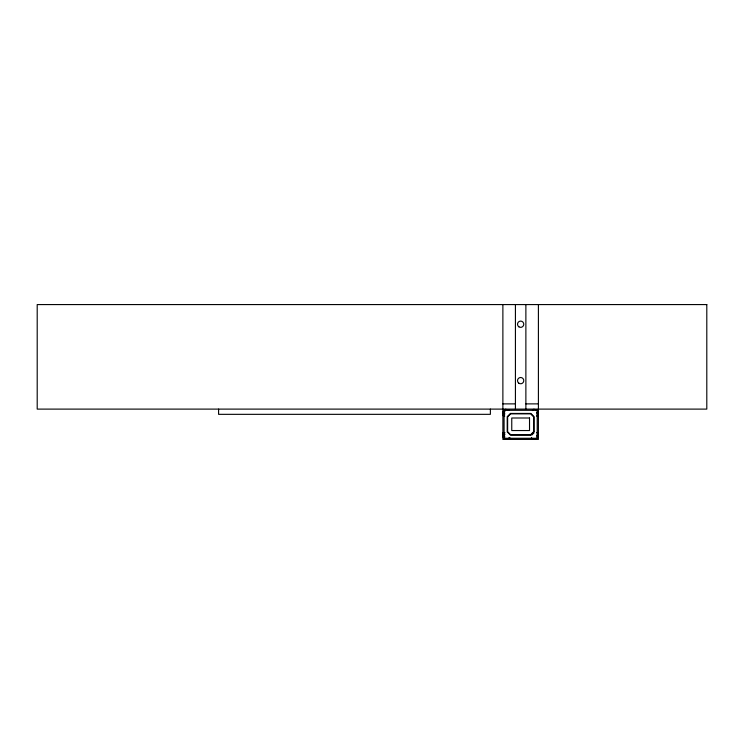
<?xml version="1.0" encoding="UTF-8"?>
<svg xmlns="http://www.w3.org/2000/svg" width="744" height="744" viewBox="0 0 744 744"><rect width="100%" height="100%" fill="white"/><g stroke="black" fill="none" stroke-linecap="round" stroke-linejoin="round"><path stroke-width="1.12" d="M509.342 439.425L509.854 437.528M504.86 432.924L502.972 434.924L504.023 438.43L507.585 439.276L508.84 437.937M532.444 410.595L533.699 409.265L537.261 410.111L538.312 413.608L537.056 414.947M530.667 434.673L533.653 431.687M536.508 416.082L538.405 415.58M502.879 432.962L504.776 432.45M502.879 403.88L515.425 403.88M525.878 403.88L538.405 403.88M532.658 434.673L510.616 434.673L507.631 431.687L507.631 416.854L510.616 413.859L530.667 413.859L533.653 416.854L533.653 433.678M509.045 410.111L505.483 409.265L502.972 411.925L504.023 415.431M532.248 438.43L535.81 439.276L538.312 436.607L537.27 433.101M502.879 415.58L504.776 416.082M536.508 432.45L538.405 432.962M531.43 437.528L531.941 439.425M538.405 304.575L538.405 439.425L502.879 439.425L502.879 304.575M525.878 304.575L525.878 409.107M515.425 304.575L515.425 409.107M490.38 409.107L490.38 414.334L218.587 414.334L218.587 409.107M536.777 435.231A2.093 2.093 0 0 1 536.777 436.31M538.293 434.822A3.655 3.655 0 0 1 538.293 436.719M535.699 439.304A3.655 3.655 0 0 1 533.811 439.304M504.851 413.999A2.093 2.093 0 0 1 504.906 411.46M503.372 414.603A3.655 3.655 0 0 1 503.372 410.939M504.851 436.998A2.093 2.093 0 0 1 504.906 434.459M507.482 439.304A3.655 3.655 0 0 1 505.594 439.304M503.372 437.593A3.655 3.655 0 0 1 503.372 433.938M536.768 412.232A2.093 2.093 0 0 1 536.768 413.311M538.284 411.823A3.655 3.655 0 0 1 538.284 413.72M510.449 413.441L507.213 416.677L507.213 431.864L510.486 435.138L530.798 435.138L534.071 431.864L534.071 416.677L530.844 413.441L510.449 413.441M706.8 304.575L37.2 304.575L37.2 409.107L706.8 409.107L706.8 304.575M537.215 410.307L504.079 410.307L504.079 438.272L537.215 438.272L537.215 410.307M529.523 417.998L511.76 417.998L511.76 430.543L529.523 430.543L529.523 417.998M518.894 326.83A3.134 3.134 0 0 0 523.776 324.458A3.134 3.134 0 0 0 519.284 321.408A3.134 3.134 0 0 0 518.894 326.83M518.735 383.113A3.134 3.134 0 0 0 523.757 381.049A3.134 3.134 0 0 0 519.452 377.729A3.134 3.134 0 0 0 518.735 383.113"/></g></svg>
